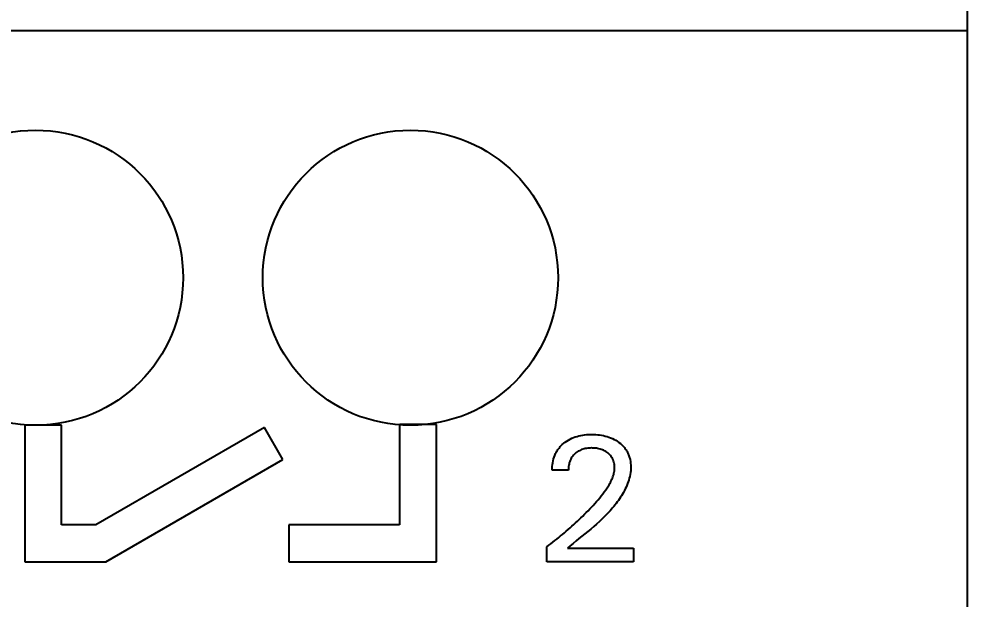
# Model space of a CAD drawing. Extents: x 0 to 420, y 0 to 297.
# Drawn here: x 132.37 to 145.22, y 155.46 to 163.32 of the extents above; entities that cross this region are included whole.
import ezdxf
from ezdxf.enums import TextEntityAlignment as Align

# ---------------------------------------------------------------- set-up
doc = ezdxf.new("R2010")
doc.units = 0
doc.header["$LTSCALE"] = 23.1
for name, color, linetype in [('10000_FRONT', 7, 'CONTINUOUS'), ('10100_DIM_FRONT', 7, 'CONTINUOUS'), ('10500_FRONT_LABELING', 7, 'CONTINUOUS')]:
    doc.layers.add(name, color=color, linetype=linetype)
doc.dimstyles.get("Standard").update_dxf_attribs({"dimtxt": 2.5, "dimasz": 2.5, "dimexe": 1.25, "dimexo": 0.625, "dimtad": 1, "dimcen": 2.5, "dimazin": 3, "dimtfac": 1, "dimtmove": 0, "dimatfit": 3})

# ---------------------------------------------------------------- blocks, each defined once
blk = doc.blocks.new('*D1')
at = {"layer": '10100_DIM_FRONT', "linetype": 'CONTINUOUS'}
for p, q in [((109.715618, 185.641363), (109.715618, 128.698883)), ((145.215618, 185.641363), (145.215618, 128.698883)), ((109.715618, 130.698883), (127.465618, 130.698883)), ((145.215618, 130.698883), (127.465618, 130.698883))]:
    blk.add_line(p, q, dxfattribs=at)
for points in [[(113.215618, 131.198883), (109.715618, 130.698883), (113.215618, 130.198883)], [(141.715618, 130.198883), (145.215618, 130.698883), (141.715618, 131.198883)]]:
    blk.add_solid(points, dxfattribs=at)
blk.add_text('35,5', height=3.5, dxfattribs=at).set_placement((123.63496, 131.573883), (133.13496, 131.573883), align=Align.FIT)

msp = doc.modelspace()

# ---------------------------------------------------------------- linework, layer by layer
at = {"layer": '10000_FRONT', "color": 7, "linetype": 'CONTINUOUS'}
for p, q in [((145.216, 230.642), (145.216, 140.642)), ((109.716, 163.162), (145.216, 163.162)), ((132.45, 157.814), (132.45, 155.96)), ((132.947, 157.814), (132.45, 157.814)), ((132.947, 156.461), (132.947, 157.814)), ((135.697, 157.779), (133.413, 156.461)), ((135.947, 157.346), (135.697, 157.779)), ((137.528, 157.82), (137.528, 156.46)), ((138.028, 157.82), (137.528, 157.82)), ((138.028, 155.96), (138.028, 157.82)), ((133.545, 155.96), (135.947, 157.346)), ((133.413, 156.461), (132.947, 156.461)), ((136.028, 156.46), (136.028, 155.96)), ((137.528, 156.46), (136.028, 156.46)), ((132.45, 155.96), (133.545, 155.96)), ((136.028, 155.96), (138.028, 155.96))]:
    msp.add_line(p, q, dxfattribs=at)
for centre in [(132.594, 159.811), (137.674, 159.811)]:
    msp.add_circle(centre, 2, dxfattribs=at)
at = {"layer": '10500_FRONT_LABELING', "color": 7, "linetype": 'CONTINUOUS'}
for p, q in [((139.814, 157.202), (139.594, 157.202)), ((139.524, 155.961), (139.524, 156.165)), ((139.801, 156.147), (140.696, 156.147)), ((140.696, 156.147), (140.696, 155.961)), ((140.696, 155.961), (139.524, 155.961))]:
    msp.add_line(p, q, dxfattribs=at)
for points in [[(139.594, 157.202), (139.594, 157.228), (139.595, 157.253), (139.598, 157.279), (139.602, 157.304), (139.607, 157.33), (139.613, 157.355), (139.621, 157.379), (139.63, 157.403), (139.635, 157.415), (139.641, 157.427), (139.647, 157.438), (139.653, 157.45), (139.659, 157.461), (139.666, 157.472), (139.673, 157.482), (139.681, 157.493), (139.689, 157.503), (139.697, 157.513), (139.705, 157.522), (139.714, 157.532), (139.732, 157.55), (139.752, 157.567), (139.772, 157.583), (139.793, 157.598), (139.815, 157.611), (139.837, 157.624), (139.86, 157.635), (139.884, 157.645), (139.908, 157.654), (139.932, 157.661), (139.957, 157.668), (139.982, 157.673), (140.008, 157.678), (140.033, 157.681), (140.059, 157.684), (140.084, 157.686), (140.11, 157.687), (140.135, 157.687), (140.161, 157.686), (140.187, 157.685), (140.212, 157.683), (140.238, 157.68), (140.263, 157.676), (140.288, 157.671), (140.313, 157.665), (140.338, 157.659), (140.363, 157.651), (140.387, 157.642), (140.41, 157.632), (140.433, 157.62), (140.456, 157.608), (140.477, 157.594), (140.498, 157.579), (140.519, 157.563), (140.528, 157.555), (140.538, 157.546), (140.547, 157.537), (140.556, 157.528), (140.565, 157.518), (140.573, 157.509), (140.581, 157.499), (140.588, 157.488), (140.596, 157.478), (140.602, 157.467), (140.609, 157.456), (140.615, 157.444), (140.621, 157.433), (140.626, 157.421), (140.631, 157.409), (140.635, 157.397), (140.64, 157.385), (140.643, 157.372), (140.647, 157.36), (140.65, 157.348), (140.655, 157.322), (140.658, 157.297), (140.66, 157.271), (140.661, 157.246), (140.661, 157.22), (140.659, 157.194), (140.656, 157.169), (140.652, 157.144), (140.646, 157.118), (140.64, 157.093), (140.633, 157.069), (140.625, 157.044), (140.616, 157.02), (140.606, 156.995), (140.595, 156.972), (140.584, 156.948), (140.573, 156.925), (140.56, 156.902), (140.548, 156.879), (140.534, 156.857), (140.521, 156.835), (140.507, 156.814), (140.492, 156.793), (140.477, 156.772), (140.462, 156.751), (140.446, 156.731), (140.43, 156.711), (140.414, 156.691), (140.397, 156.672), (140.38, 156.653), (140.345, 156.615), (140.309, 156.578), (140.272, 156.542), (140.234, 156.507), (140.196, 156.472), (140.157, 156.438), (140.117, 156.405), (140.078, 156.372), (140.038, 156.339), (139.998, 156.307), (139.958, 156.275), (139.918, 156.243), (139.878, 156.211), (139.839, 156.179), (139.801, 156.147)], [(139.524, 156.165), (139.551, 156.185), (139.577, 156.206), (139.604, 156.227), (139.63, 156.248), (139.657, 156.269), (139.683, 156.29), (139.709, 156.311), (139.735, 156.333), (139.76, 156.354), (139.786, 156.376), (139.811, 156.398), (139.837, 156.421), (139.862, 156.443), (139.887, 156.466), (139.912, 156.488), (139.936, 156.511), (139.961, 156.534), (139.985, 156.557), (140.009, 156.581), (140.033, 156.605), (140.057, 156.628), (140.081, 156.652), (140.104, 156.677), (140.127, 156.701), (140.15, 156.726), (140.173, 156.751), (140.195, 156.776), (140.217, 156.802), (140.239, 156.827), (140.26, 156.854), (140.281, 156.88), (140.301, 156.907), (140.321, 156.934), (140.34, 156.962), (140.358, 156.991), (140.366, 157.005), (140.375, 157.02), (140.383, 157.035), (140.39, 157.05), (140.398, 157.065), (140.405, 157.081), (140.411, 157.096), (140.417, 157.112), (140.423, 157.128), (140.428, 157.145), (140.432, 157.161), (140.435, 157.178), (140.438, 157.194), (140.44, 157.211), (140.441, 157.228), (140.441, 157.245), (140.439, 157.262), (140.437, 157.278), (140.434, 157.295), (140.43, 157.311), (140.425, 157.327), (140.419, 157.343), (140.412, 157.359), (140.404, 157.373), (140.399, 157.38), (140.394, 157.387), (140.384, 157.401), (140.373, 157.413), (140.361, 157.425), (140.348, 157.436), (140.334, 157.446), (140.32, 157.456), (140.305, 157.464), (140.29, 157.472), (140.275, 157.478), (140.259, 157.484), (140.243, 157.489), (140.227, 157.493), (140.21, 157.497), (140.193, 157.499), (140.177, 157.501), (140.16, 157.503), (140.143, 157.503), (140.126, 157.504), (140.109, 157.503), (140.092, 157.502), (140.076, 157.501), (140.059, 157.498), (140.042, 157.495), (140.026, 157.491), (140.01, 157.487), (139.994, 157.481), (139.978, 157.475), (139.963, 157.467), (139.948, 157.459), (139.934, 157.45), (139.92, 157.44), (139.907, 157.429), (139.895, 157.418), (139.883, 157.405), (139.873, 157.392), (139.863, 157.379), (139.854, 157.364), (139.846, 157.35), (139.839, 157.334), (139.833, 157.319), (139.827, 157.302), (139.823, 157.286), (139.82, 157.269), (139.817, 157.253), (139.815, 157.236), (139.814, 157.219), (139.814, 157.202)]]:
    msp.add_lwpolyline(points, dxfattribs=at)

# ---------------------------------------------------------------- dimensions: what is measured, and where the dimension line sits
at = {"layer": '10100_DIM_FRONT', "linetype": 'CONTINUOUS'}
dim = msp.add_linear_dim(base=(145.216, 130.699), p1=(109.716, 185.641), p2=(145.216, 185.641), dimstyle='Standard', dxfattribs=at)
dim.commit()
dim.dimension.update_dxf_attribs({"geometry": '*D1', "text_midpoint": (128.385, 133.324), "dimtype": 128})

doc.saveas('drawing.dxf')
